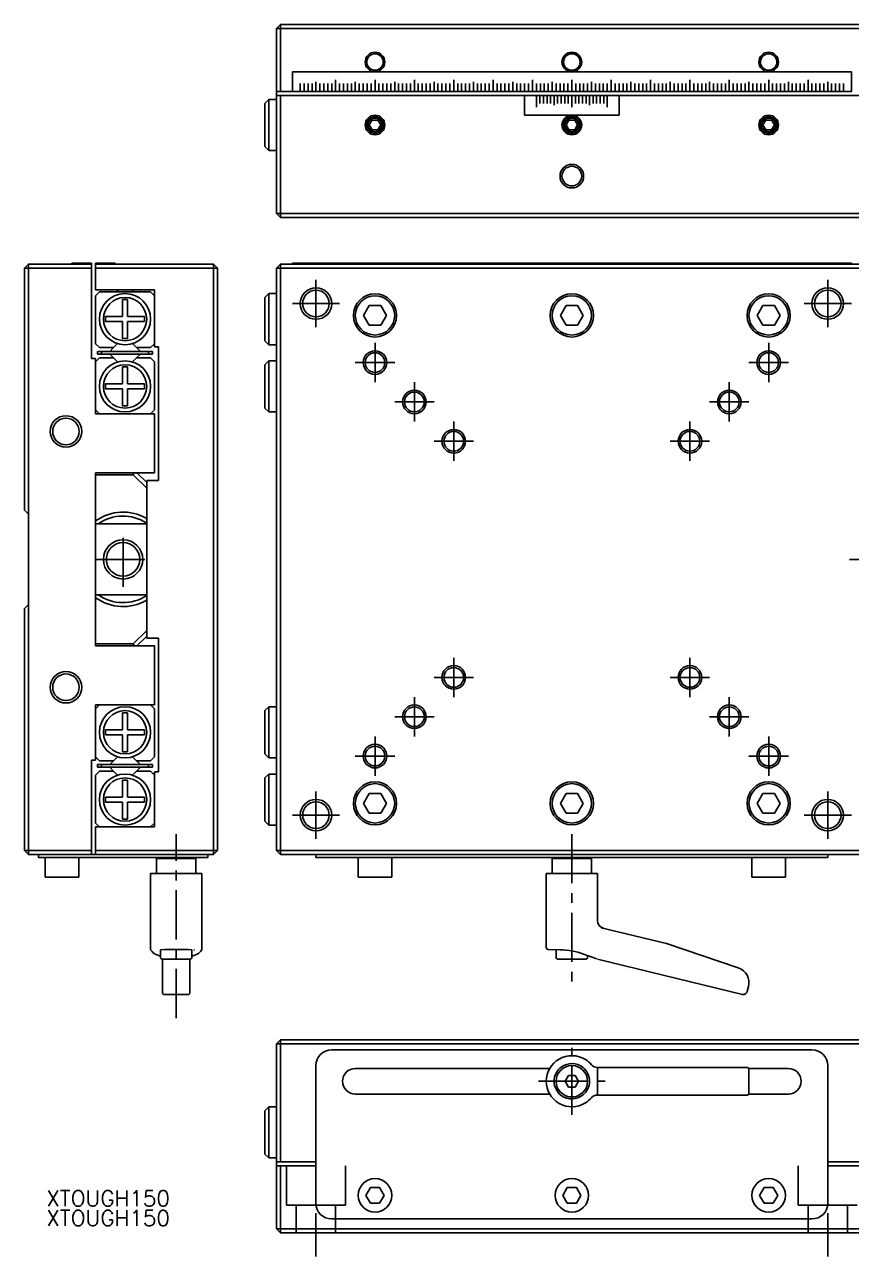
# Model space of a CAD drawing. Extents: x 10 to 774, y 6 to 318.
# Drawn here: x 9.5 to 219.5, y 5.5 to 318.5 of the extents above; entities that cross this region are included whole.
import ezdxf

# ---------------------------------------------------------------- set-up
doc = ezdxf.new("R2010")
doc.units = 0
doc.header["$LTSCALE"] = 10
doc.linetypes.add('CENTER', pattern=[2, 1.25, -0.25, 0.25, -0.25])
doc.linetypes.add('DASHED', pattern=[3.5, 2, -1.5])
doc.layers.get('0').update_dxf_attribs({"linetype": 'CONTINUOUS'})
doc.layers.add('CENTER', color=1, linetype='CENTER')
doc.styles.get("Standard").update_dxf_attribs({"font": 'txt.shx', "bigfont": '@extfont2.shx'})

msp = doc.modelspace()

# ---------------------------------------------------------------- linework, layer by layer
at = {"color": 7, "linetype": 'CONTINUOUS'}
for p, q in [((74.5, 318.5), (73.5, 317.5)), ((73.5, 301.5), (73.5, 317.5)), ((73.5, 317.5), (74.5, 317.5)), ((74.5, 318.5), (74.5, 317.5)), ((74.5, 318.5), (222.5, 318.5)), ((74.5, 317.5), (74.5, 301.5)), ((222.5, 317.5), (74.5, 317.5)), ((77.5, 306.5), (77.5, 301.5)), ((219.5, 306.5), (77.5, 306.5)), ((77.5, 306.5), (77.5, 301.5)), ((219.5, 301.5), (219.5, 306.5)), ((73.5, 300.5), (73.5, 301.5)), ((74.5, 301.5), (73.5, 301.5)), ((73.5, 270.5), (73.5, 300.5)), ((73.5, 300.5), (74.5, 300.5)), ((77.49, 301.5), (74.5, 301.5)), ((74.5, 300.5), (74.5, 270.5)), ((136.49, 300.5), (74.5, 300.5)), ((77.5, 301.5), (79.5, 301.5)), ((79.5, 301.5), (80.5, 301.5)), ((80.5, 301.5), (81.5, 301.5)), ((81.5, 301.5), (82.5, 301.5)), ((82.5, 301.5), (83.5, 301.5)), ((83.5, 301.5), (84.5, 301.5)), ((84.5, 301.5), (85.5, 301.5)), ((85.5, 301.5), (86.5, 301.5)), ((86.5, 301.5), (87.5, 301.5)), ((87.5, 301.5), (88.5, 301.5)), ((88.5, 301.5), (89.5, 301.5)), ((89.5, 301.5), (90.5, 301.5)), ((90.5, 301.5), (91.5, 301.5)), ((91.5, 301.5), (92.5, 301.5)), ((92.5, 301.5), (93.5, 301.5)), ((93.5, 301.5), (94.5, 301.5)), ((94.5, 301.5), (95.5, 301.5)), ((95.5, 301.5), (96.5, 301.5)), ((96.5, 301.5), (97.5, 301.5)), ((97.5, 301.5), (98.5, 301.5)), ((98.5, 301.5), (99.5, 301.5)), ((99.5, 301.5), (100.5, 301.5)), ((100.5, 301.5), (101.5, 301.5)), ((101.5, 301.5), (102.5, 301.5)), ((102.5, 301.5), (103.5, 301.5)), ((103.5, 301.5), (104.5, 301.5)), ((104.5, 301.5), (105.5, 301.5)), ((105.5, 301.5), (106.5, 301.5)), ((106.5, 301.5), (107.5, 301.5)), ((107.5, 301.5), (108.5, 301.5)), ((108.5, 301.5), (109.5, 301.5)), ((109.5, 301.5), (110.5, 301.5)), ((110.5, 301.5), (111.5, 301.5)), ((111.5, 301.5), (112.5, 301.5)), ((112.5, 301.5), (113.5, 301.5)), ((113.5, 301.5), (114.5, 301.5)), ((114.5, 301.5), (115.5, 301.5)), ((115.5, 301.5), (116.5, 301.5)), ((116.5, 301.5), (117.5, 301.5)), ((117.5, 301.5), (118.5, 301.5)), ((118.5, 301.5), (119.5, 301.5)), ((119.5, 301.5), (120.5, 301.5)), ((120.5, 301.5), (121.5, 301.5)), ((121.5, 301.5), (122.5, 301.5)), ((122.5, 301.5), (123.5, 301.5)), ((123.5, 301.5), (124.5, 301.5)), ((124.5, 301.5), (125.5, 301.5)), ((125.5, 301.5), (126.5, 301.5)), ((126.5, 301.5), (127.5, 301.5)), ((127.5, 301.5), (128.5, 301.5)), ((128.5, 301.5), (129.5, 301.5)), ((129.5, 301.5), (130.5, 301.5)), ((130.5, 301.5), (131.5, 301.5)), ((131.5, 301.5), (132.5, 301.5)), ((132.5, 301.5), (133.5, 301.5)), ((133.5, 301.5), (134.5, 301.5)), ((134.5, 301.5), (135.5, 301.5)), ((135.5, 301.5), (136.5, 301.5)), ((136.5, 301.5), (137.5, 301.5)), ((136.5, 300.5), (136.5, 295.5)), ((139.5, 300.5), (136.5, 300.5)), ((136.5, 300.5), (136.5, 295.5)), ((137.5, 301.5), (138.5, 301.5)), ((138.5, 301.5), (139.5, 301.5)), ((139.5, 301.5), (140.5, 301.5)), ((140.4, 300.5), (139.5, 300.5)), ((141.3, 300.5), (140.4, 300.5)), ((140.5, 301.5), (141.5, 301.5)), ((142.2, 300.5), (141.3, 300.5)), ((141.5, 301.5), (142.5, 301.5)), ((143.1, 300.5), (142.2, 300.5)), ((142.5, 301.5), (143.5, 301.5)), ((144, 300.5), (143.1, 300.5)), ((143.5, 301.5), (144.5, 301.5)), ((144.9, 300.5), (144, 300.5)), ((144.5, 301.5), (145.5, 301.5)), ((145.8, 300.5), (144.9, 300.5)), ((145.5, 301.5), (146.5, 301.5)), ((146.7, 300.5), (145.8, 300.5)), ((146.5, 301.5), (147.5, 301.5)), ((147.6, 300.5), (146.7, 300.5)), ((147.5, 301.5), (148.5, 301.5)), ((148.5, 300.5), (147.6, 300.5)), ((148.5, 301.5), (149.5, 301.5)), ((149.4, 300.5), (148.5, 300.5)), ((150.3, 300.5), (149.4, 300.5)), ((149.5, 301.5), (150.5, 301.5)), ((151.2, 300.5), (150.3, 300.5)), ((150.5, 301.5), (151.5, 301.5)), ((152.1, 300.5), (151.2, 300.5)), ((151.5, 301.5), (152.5, 301.5)), ((153, 300.5), (152.1, 300.5)), ((152.5, 301.5), (153.5, 301.5)), ((153.9, 300.5), (153, 300.5)), ((153.5, 301.5), (154.5, 301.5)), ((154.8, 300.5), (153.9, 300.5)), ((154.5, 301.5), (155.5, 301.5)), ((155.7, 300.5), (154.8, 300.5)), ((155.5, 301.5), (156.5, 301.5)), ((156.6, 300.5), (155.7, 300.5)), ((156.5, 301.5), (157.5, 301.5)), ((157.5, 300.5), (156.6, 300.5)), ((157.5, 301.5), (158.5, 301.5)), ((160.5, 300.5), (157.5, 300.5)), ((158.5, 301.5), (159.5, 301.5)), ((159.5, 301.5), (160.5, 301.5)), ((160.5, 301.5), (161.5, 301.5)), ((160.5, 295.5), (160.5, 300.5)), ((222.5, 300.5), (160.51, 300.5)), ((161.5, 301.5), (162.5, 301.5)), ((162.5, 301.5), (163.5, 301.5)), ((163.5, 301.5), (164.5, 301.5)), ((164.5, 301.5), (165.5, 301.5)), ((165.5, 301.5), (166.5, 301.5)), ((166.5, 301.5), (167.5, 301.5)), ((167.5, 301.5), (168.5, 301.5)), ((168.5, 301.5), (169.5, 301.5)), ((169.5, 301.5), (170.5, 301.5)), ((170.5, 301.5), (171.5, 301.5)), ((171.5, 301.5), (172.5, 301.5)), ((172.5, 301.5), (173.5, 301.5)), ((173.5, 301.5), (174.5, 301.5)), ((174.5, 301.5), (175.5, 301.5)), ((175.5, 301.5), (176.5, 301.5)), ((176.5, 301.5), (177.5, 301.5)), ((177.5, 301.5), (178.5, 301.5)), ((178.5, 301.5), (179.5, 301.5)), ((179.5, 301.5), (180.5, 301.5)), ((180.5, 301.5), (181.5, 301.5)), ((181.5, 301.5), (182.5, 301.5)), ((182.5, 301.5), (183.5, 301.5)), ((183.5, 301.5), (184.5, 301.5)), ((184.5, 301.5), (185.5, 301.5)), ((185.5, 301.5), (186.5, 301.5)), ((186.5, 301.5), (187.5, 301.5)), ((187.5, 301.5), (188.5, 301.5)), ((188.5, 301.5), (189.5, 301.5)), ((189.5, 301.5), (190.5, 301.5)), ((190.5, 301.5), (191.5, 301.5)), ((191.5, 301.5), (192.5, 301.5)), ((192.5, 301.5), (193.5, 301.5)), ((193.5, 301.5), (194.5, 301.5)), ((194.5, 301.5), (195.5, 301.5)), ((195.5, 301.5), (196.5, 301.5)), ((196.5, 301.5), (197.5, 301.5)), ((197.5, 301.5), (198.5, 301.5)), ((198.5, 301.5), (199.5, 301.5)), ((199.5, 301.5), (200.5, 301.5)), ((200.5, 301.5), (201.5, 301.5)), ((201.5, 301.5), (202.5, 301.5)), ((202.5, 301.5), (203.5, 301.5)), ((203.5, 301.5), (204.5, 301.5)), ((204.5, 301.5), (205.5, 301.5)), ((205.5, 301.5), (206.5, 301.5)), ((206.5, 301.5), (207.5, 301.5)), ((207.5, 301.5), (208.5, 301.5)), ((208.5, 301.5), (209.5, 301.5)), ((209.5, 301.5), (210.5, 301.5)), ((210.5, 301.5), (211.5, 301.5)), ((211.5, 301.5), (212.5, 301.5)), ((212.5, 301.5), (213.5, 301.5)), ((213.5, 301.5), (214.5, 301.5)), ((214.5, 301.5), (215.5, 301.5)), ((215.5, 301.5), (216.5, 301.5)), ((216.5, 301.5), (217.5, 301.5)), ((217.5, 301.5), (219.5, 301.5)), ((71.5, 299.5), (70.5, 298.5)), ((70.5, 298.5), (70.5, 293)), ((71.5, 299.5), (71.5, 293)), ((73.5, 299.5), (71.5, 299.5)), ((97.056624, 293), (97.778312, 294.25)), ((97.778312, 294.25), (99.221688, 294.25)), ((99.221688, 294.25), (99.943376, 293)), ((136.5, 295.5), (160.5, 295.5)), ((147.056624, 293), (147.778312, 294.25)), ((147.778312, 294.25), (149.221688, 294.25)), ((149.221688, 294.25), (149.943376, 293)), ((197.056624, 293), (197.778312, 294.25)), ((197.778312, 294.25), (199.221688, 294.25)), ((199.221688, 294.25), (199.943376, 293)), ((70.5, 293), (70.5, 287.5)), ((71.5, 293), (71.5, 286.5)), ((97.778312, 291.75), (97.056624, 293)), ((97.056624, 293), (97.778312, 291.75)), ((99.221688, 291.75), (97.778312, 291.75)), ((97.778312, 291.75), (99.221688, 291.75)), ((99.943376, 293), (99.221688, 291.75)), ((99.221688, 291.75), (99.943376, 293)), ((147.778312, 291.75), (147.056624, 293)), ((147.056624, 293), (147.778312, 291.75)), ((149.221688, 291.75), (147.778312, 291.75)), ((147.778312, 291.75), (149.221688, 291.75)), ((149.943376, 293), (149.221688, 291.75)), ((149.221688, 291.75), (149.943376, 293)), ((197.778312, 291.75), (197.056624, 293)), ((197.056624, 293), (197.778312, 291.75)), ((199.221688, 291.75), (197.778312, 291.75)), ((197.778312, 291.75), (199.221688, 291.75)), ((199.943376, 293), (199.221688, 291.75)), ((199.221688, 291.75), (199.943376, 293)), ((70.5, 287.5), (71.5, 286.5)), ((71.5, 286.5), (73.5, 286.5)), ((74.5, 270.5), (73.5, 270.5)), ((73.5, 270.5), (74.5, 269.5)), ((74.5, 270.5), (74.5, 269.5)), ((74.5, 270.5), (222.5, 270.5)), ((222.5, 269.5), (74.5, 269.5)), ((9.5, 256.621019), (10.5, 257.621019)), ((10.5, 256.621019), (10.5, 257.621019)), ((10.5, 257.621019), (26.5, 257.621019)), ((21.5, 257.921019), (21.5, 257.621019)), ((21.5, 257.921019), (26.5, 257.921019)), ((26.5, 257.921019), (26.5, 257.621019)), ((26.5, 257.621019), (26.5, 256.621019)), ((27.5, 257.921019), (27.5, 257.621019)), ((27.5, 257.921019), (32.5, 257.921019)), ((27.5, 257.621019), (57.5, 257.621019)), ((27.5, 256.621019), (27.5, 257.621019)), ((32.5, 257.921019), (32.5, 257.621019)), ((57.5, 257.621019), (57.5, 256.621019)), ((57.5, 257.621019), (58.5, 256.621019)), ((74.5, 257.621019), (73.5, 256.621019)), ((74.5, 257.621019), (222.5, 257.621019)), ((74.5, 257.621019), (74.5, 256.621019)), ((77.5, 257.921019), (77.5, 257.621019)), ((77.5, 257.921019), (79.5, 257.921019)), ((79.5, 257.921019), (80.5, 257.921019)), ((80.5, 257.921019), (81.5, 257.921019)), ((81.5, 257.921019), (82.5, 257.921019)), ((82.5, 257.921019), (83.5, 257.921019)), ((83.5, 257.921019), (84.5, 257.921019)), ((84.5, 257.921019), (85.5, 257.921019)), ((85.5, 257.921019), (86.5, 257.921019)), ((86.5, 257.921019), (87.5, 257.921019)), ((87.5, 257.921019), (88.5, 257.921019)), ((88.5, 257.921019), (89.5, 257.921019)), ((89.5, 257.921019), (90.5, 257.921019)), ((90.5, 257.921019), (91.5, 257.921019)), ((91.5, 257.921019), (92.5, 257.921019)), ((92.5, 257.921019), (93.5, 257.921019)), ((93.5, 257.921019), (94.5, 257.921019)), ((94.5, 257.921019), (95.5, 257.921019)), ((95.5, 257.921019), (96.5, 257.921019)), ((96.5, 257.921019), (97.5, 257.921019)), ((97.5, 257.921019), (98.5, 257.921019)), ((98.5, 257.921019), (99.5, 257.921019)), ((99.5, 257.921019), (100.5, 257.921019)), ((100.5, 257.921019), (101.5, 257.921019)), ((101.5, 257.921019), (102.5, 257.921019)), ((102.5, 257.921019), (103.5, 257.921019)), ((103.5, 257.921019), (104.5, 257.921019)), ((104.5, 257.921019), (105.5, 257.921019)), ((105.5, 257.921019), (106.5, 257.921019)), ((106.5, 257.921019), (107.5, 257.921019)), ((107.5, 257.921019), (108.5, 257.921019)), ((108.5, 257.921019), (109.5, 257.921019)), ((109.5, 257.921019), (110.5, 257.921019)), ((110.5, 257.921019), (111.5, 257.921019)), ((111.5, 257.921019), (112.5, 257.921019)), ((112.5, 257.921019), (113.5, 257.921019)), ((113.5, 257.921019), (114.5, 257.921019)), ((114.5, 257.921019), (115.5, 257.921019)), ((115.5, 257.921019), (116.5, 257.921019)), ((116.5, 257.921019), (117.5, 257.921019)), ((117.5, 257.921019), (118.5, 257.921019)), ((118.5, 257.921019), (119.5, 257.921019)), ((119.5, 257.921019), (120.5, 257.921019)), ((120.5, 257.921019), (121.5, 257.921019)), ((121.5, 257.921019), (122.5, 257.921019)), ((122.5, 257.921019), (123.5, 257.921019)), ((123.5, 257.921019), (124.5, 257.921019)), ((124.5, 257.921019), (125.5, 257.921019)), ((125.5, 257.921019), (126.5, 257.921019)), ((126.5, 257.921019), (127.5, 257.921019)), ((127.5, 257.921019), (128.5, 257.921019)), ((128.5, 257.921019), (129.5, 257.921019)), ((129.5, 257.921019), (130.5, 257.921019)), ((130.5, 257.921019), (131.5, 257.921019)), ((131.5, 257.921019), (132.5, 257.921019)), ((132.5, 257.921019), (133.5, 257.921019)), ((133.5, 257.921019), (134.5, 257.921019)), ((134.5, 257.921019), (135.5, 257.921019)), ((135.5, 257.921019), (136.49, 257.921019)), ((136.5, 257.921019), (136.5, 257.621019)), ((136.5, 257.921019), (160.5, 257.921019)), ((160.5, 257.921019), (160.5, 257.621019)), ((160.51, 257.921019), (161.5, 257.921019)), ((161.5, 257.921019), (162.5, 257.921019)), ((162.5, 257.921019), (163.5, 257.921019)), ((163.5, 257.921019), (164.5, 257.921019)), ((164.5, 257.921019), (165.5, 257.921019)), ((165.5, 257.921019), (166.5, 257.921019)), ((166.5, 257.921019), (167.5, 257.921019)), ((167.5, 257.921019), (168.5, 257.921019)), ((168.5, 257.921019), (169.5, 257.921019)), ((169.5, 257.921019), (170.5, 257.921019)), ((170.5, 257.921019), (171.5, 257.921019)), ((171.5, 257.921019), (172.5, 257.921019)), ((172.5, 257.921019), (173.5, 257.921019)), ((173.5, 257.921019), (174.5, 257.921019)), ((174.5, 257.921019), (175.5, 257.921019)), ((175.5, 257.921019), (176.5, 257.921019)), ((176.5, 257.921019), (177.5, 257.921019)), ((177.5, 257.921019), (178.5, 257.921019)), ((178.5, 257.921019), (179.5, 257.921019)), ((179.5, 257.921019), (180.5, 257.921019)), ((180.5, 257.921019), (181.5, 257.921019)), ((181.5, 257.921019), (182.5, 257.921019)), ((182.5, 257.921019), (183.5, 257.921019)), ((183.5, 257.921019), (184.5, 257.921019)), ((184.5, 257.921019), (185.5, 257.921019)), ((185.5, 257.921019), (186.5, 257.921019)), ((186.5, 257.921019), (187.5, 257.921019)), ((187.5, 257.921019), (188.5, 257.921019)), ((188.5, 257.921019), (189.5, 257.921019)), ((189.5, 257.921019), (190.5, 257.921019)), ((190.5, 257.921019), (191.5, 257.921019)), ((191.5, 257.921019), (192.5, 257.921019)), ((192.5, 257.921019), (193.5, 257.921019)), ((193.5, 257.921019), (194.5, 257.921019)), ((194.5, 257.921019), (195.5, 257.921019)), ((195.5, 257.921019), (196.5, 257.921019)), ((196.5, 257.921019), (197.5, 257.921019)), ((197.5, 257.921019), (198.5, 257.921019)), ((198.5, 257.921019), (199.5, 257.921019)), ((199.5, 257.921019), (200.5, 257.921019)), ((200.5, 257.921019), (201.5, 257.921019)), ((201.5, 257.921019), (202.5, 257.921019)), ((202.5, 257.921019), (203.5, 257.921019)), ((203.5, 257.921019), (204.5, 257.921019)), ((204.5, 257.921019), (205.5, 257.921019)), ((205.5, 257.921019), (206.5, 257.921019)), ((206.5, 257.921019), (207.5, 257.921019)), ((207.5, 257.921019), (208.5, 257.921019)), ((208.5, 257.921019), (209.5, 257.921019)), ((209.5, 257.921019), (210.5, 257.921019)), ((210.5, 257.921019), (211.5, 257.921019)), ((211.5, 257.921019), (212.5, 257.921019)), ((212.5, 257.921019), (213.5, 257.921019)), ((213.5, 257.921019), (214.5, 257.921019)), ((214.5, 257.921019), (215.5, 257.921019)), ((215.5, 257.921019), (216.5, 257.921019)), ((216.5, 257.921019), (217.5, 257.921019)), ((217.5, 257.921019), (219.5, 257.921019)), ((219.5, 257.921019), (219.5, 257.621019)), ((9.5, 256.621019), (10.5, 256.621019)), ((9.5, 195.121019), (9.5, 256.621019)), ((10.5, 256.621019), (10.5, 194.121019)), ((26.5, 256.621019), (10.5, 256.621019)), ((26.5, 256.621019), (26.5, 233.621019)), ((57.5, 256.621019), (27.5, 256.621019)), ((27.5, 256.621019), (27.5, 251.121019)), ((57.5, 108.621019), (57.5, 256.621019)), ((57.5, 256.621019), (58.5, 256.621019)), ((58.5, 256.621019), (58.5, 108.621019)), ((73.5, 256.621019), (74.5, 256.621019)), ((73.5, 108.621019), (73.5, 256.621019)), ((74.5, 256.621019), (74.5, 108.621019)), ((222.5, 256.621019), (74.5, 256.621019)), ((27.5, 251.121019), (42.5, 251.121019)), ((28.5, 250.621019), (27.5, 249.621019)), ((41.5, 250.621019), (28.5, 250.621019)), ((32.75, 251.121019), (32.9, 250.971019)), ((32.9, 250.971019), (33.25, 250.621019)), ((36.75, 250.621019), (37.1, 250.971019)), ((37.1, 250.971019), (37.25, 251.121019)), ((42.5, 249.621019), (41.5, 250.621019)), ((42.5, 249.621019), (42.5, 251.121019)), ((27.5, 249.621019), (27.5, 237.421019)), ((35.65, 248.621019), (34.35, 248.621019)), ((34.35, 248.621019), (34.35, 244.321019)), ((35.65, 244.321019), (35.65, 248.621019)), ((42.5, 237.421019), (42.5, 249.621019)), ((42.5, 237.421019), (42.5, 249.621019)), ((71.5, 250.171019), (70.5, 249.171019)), ((70.5, 249.171019), (70.5, 238.171019)), ((71.5, 250.171019), (71.5, 237.171019)), ((73.5, 250.171019), (71.5, 250.171019)), ((34.35, 244.321019), (30.05, 244.321019)), ((30.05, 244.321019), (30.05, 243.021019)), ((39.95, 244.321019), (35.65, 244.321019)), ((39.95, 243.021019), (39.95, 244.321019)), ((97.056624, 247.121019), (95.613249, 244.621019)), ((95.613249, 244.621019), (97.056624, 242.121019)), ((99.943376, 247.121019), (97.056624, 247.121019)), ((101.386751, 244.621019), (99.943376, 247.121019)), ((99.943376, 242.121019), (101.386751, 244.621019)), ((147.056624, 247.121019), (145.613249, 244.621019)), ((145.613249, 244.621019), (147.056624, 242.121019)), ((149.943376, 247.121019), (147.056624, 247.121019)), ((151.386751, 244.621019), (149.943376, 247.121019)), ((149.943376, 242.121019), (151.386751, 244.621019)), ((197.056624, 247.121019), (195.613249, 244.621019)), ((195.613249, 244.621019), (197.056624, 242.121019)), ((199.943376, 247.121019), (197.056624, 247.121019)), ((201.386751, 244.621019), (199.943376, 247.121019)), ((199.943376, 242.121019), (201.386751, 244.621019)), ((30.05, 243.021019), (34.35, 243.021019)), ((34.35, 243.021019), (34.35, 238.721019)), ((35.65, 238.721019), (35.65, 243.021019)), ((35.65, 243.021019), (39.95, 243.021019)), ((97.056624, 242.121019), (99.943376, 242.121019)), ((147.056624, 242.121019), (149.943376, 242.121019)), ((197.056624, 242.121019), (199.943376, 242.121019)), ((34.35, 238.721019), (35.65, 238.721019)), ((70.5, 238.171019), (71.5, 237.171019)), ((27.5, 237.421019), (28.5, 236.421019)), ((28, 234.771019), (28, 235.471019)), ((28, 235.471019), (29, 235.471019)), ((28, 234.771019), (29, 234.771019)), ((28.5, 236.421019), (32.057359, 236.421019)), ((29, 234.771019), (29, 235.471019)), ((29, 235.471019), (41, 235.471019)), ((29, 234.771019), (41, 234.771019)), ((32.057359, 236.421019), (31.107359, 235.471019)), ((31.107359, 234.771019), (32.057359, 233.821019)), ((33.093302, 237.456962), (32.057359, 236.421019)), ((37.942641, 236.421019), (36.906698, 237.456962)), ((37.942641, 236.421019), (41.5, 236.421019)), ((38.892641, 235.471019), (37.942641, 236.421019)), ((37.942641, 233.821019), (38.892641, 234.771019)), ((41, 234.771019), (41, 235.471019)), ((41, 235.471019), (42, 235.471019)), ((41, 234.771019), (42, 234.771019)), ((41.5, 236.421019), (42.5, 237.421019)), ((42, 234.771019), (42, 235.471019)), ((42.5, 236.621019), (42.5, 237.421019)), ((42.5, 236.621019), (43.5, 236.621019)), ((43.5, 202.621019), (43.5, 236.621019)), ((71.5, 237.171019), (73.5, 237.171019)), ((27.5, 233.621019), (26.5, 233.621019)), ((28.5, 233.821019), (27.5, 232.821019)), ((27.5, 233.621019), (27.5, 232.821019)), ((27.5, 232.821019), (27.5, 220.621019)), ((27.5, 232.821019), (27.5, 220.621019)), ((32.057359, 233.821019), (28.5, 233.821019)), ((32.057359, 233.821019), (33.093302, 232.785076)), ((36.906698, 232.785076), (37.942641, 233.821019)), ((41.5, 233.821019), (37.942641, 233.821019)), ((42.5, 232.821019), (41.5, 233.821019)), ((42.5, 220.621019), (42.5, 232.821019)), ((70.5, 232.071019), (71.5, 233.071019)), ((70.5, 232.071019), (70.5, 221.071019)), ((71.5, 233.071019), (71.5, 220.071019)), ((71.5, 233.071019), (73.5, 233.071019)), ((35.65, 231.521019), (34.35, 231.521019)), ((34.35, 231.521019), (34.35, 227.221019)), ((35.65, 227.221019), (35.65, 231.521019)), ((34.35, 227.221019), (30.05, 227.221019)), ((30.05, 227.221019), (30.05, 225.921019)), ((30.05, 225.921019), (34.35, 225.921019)), ((34.35, 225.921019), (34.35, 221.621019)), ((39.95, 227.221019), (35.65, 227.221019)), ((35.65, 221.621019), (35.65, 225.921019)), ((35.65, 225.921019), (39.95, 225.921019)), ((39.95, 225.921019), (39.95, 227.221019)), ((27.5, 220.621019), (28.5, 219.621019)), ((27.5, 220.621019), (27.5, 219.621019)), ((28.5, 219.621019), (27.5, 219.621019)), ((28.5, 219.621019), (41.5, 219.621019)), ((41.5, 219.621019), (28.5, 219.621019)), ((34.35, 221.621019), (35.65, 221.621019)), ((41.5, 219.621019), (42.5, 220.621019)), ((42.5, 219.621019), (41.5, 219.621019)), ((42.5, 204.621019), (42.5, 219.621019)), ((71.5, 220.071019), (70.5, 221.071019)), ((73.5, 220.071019), (71.5, 220.071019)), ((42.5, 204.621019), (27.5, 204.621019)), ((27.5, 204.621019), (27.5, 160.621019)), ((37.085786, 204.121019), (27.5, 204.121019)), ((37.292893, 204.621019), (37.085786, 204.121019)), ((40.5, 200.706805), (37.085786, 204.121019)), ((38, 204.621019), (40.5, 202.121019)), ((40.5, 202.621019), (40.5, 162.621019)), ((43.5, 202.621019), (40.5, 202.621019)), ((10.5, 194.121019), (9.5, 195.121019)), ((10.5, 171.121019), (10.5, 194.121019)), ((40.5, 191.621019), (27.5, 191.621019)), ((27.5, 173.621019), (40.5, 173.621019)), ((9.5, 170.121019), (10.5, 171.121019)), ((9.5, 108.621019), (9.5, 170.121019)), ((10.5, 171.121019), (10.5, 108.621019)), ((37.085786, 161.121019), (40.5, 164.535232)), ((40.5, 163.121019), (38, 160.621019)), ((27.5, 161.121019), (37.085786, 161.121019)), ((42.5, 160.621019), (27.5, 160.621019)), ((37.292893, 160.621019), (37.085786, 161.121019)), ((43.5, 162.621019), (40.5, 162.621019)), ((42.5, 145.621019), (42.5, 160.621019)), ((43.5, 128.621019), (43.5, 162.621019)), ((27.5, 144.621019), (28.5, 145.621019)), ((28.5, 145.621019), (27.5, 145.621019)), ((27.5, 144.621019), (27.5, 145.621019)), ((27.5, 132.421019), (27.5, 144.621019)), ((27.5, 132.421019), (27.5, 144.621019)), ((28.5, 145.621019), (41.5, 145.621019)), ((41.5, 145.621019), (28.5, 145.621019)), ((41.5, 145.621019), (42.5, 144.621019)), ((42.5, 145.621019), (41.5, 145.621019)), ((42.5, 144.621019), (42.5, 132.421019)), ((71.5, 145.171019), (70.5, 144.171019)), ((70.5, 133.171019), (70.5, 144.171019)), ((71.5, 132.171019), (71.5, 145.171019)), ((73.5, 145.171019), (71.5, 145.171019)), ((34.35, 143.621019), (35.65, 143.621019)), ((34.35, 139.321019), (34.35, 143.621019)), ((35.65, 143.621019), (35.65, 139.321019)), ((30.05, 139.321019), (34.35, 139.321019)), ((30.05, 138.021019), (30.05, 139.321019)), ((34.35, 138.021019), (30.05, 138.021019)), ((34.35, 133.721019), (34.35, 138.021019)), ((35.65, 139.321019), (39.95, 139.321019)), ((35.65, 138.021019), (35.65, 133.721019)), ((39.95, 138.021019), (35.65, 138.021019)), ((39.95, 139.321019), (39.95, 138.021019)), ((27.5, 131.621019), (26.5, 131.621019)), ((26.5, 108.621019), (26.5, 131.621019)), ((28.5, 131.421019), (27.5, 132.421019)), ((27.5, 131.621019), (27.5, 132.421019)), ((32.057359, 131.421019), (33.093302, 132.456962)), ((35.65, 133.721019), (34.35, 133.721019)), ((36.906698, 132.456962), (37.942641, 131.421019)), ((42.5, 132.421019), (41.5, 131.421019)), ((70.5, 133.171019), (71.5, 132.171019)), ((71.5, 132.171019), (73.5, 132.171019)), ((27.5, 127.821019), (28.5, 128.821019)), ((28, 130.471019), (28, 129.771019)), ((28, 130.471019), (29, 130.471019)), ((28, 129.771019), (29, 129.771019)), ((32.057359, 131.421019), (28.5, 131.421019)), ((28.5, 128.821019), (32.057359, 128.821019)), ((29, 130.471019), (29, 129.771019)), ((29, 130.471019), (41, 130.471019)), ((29, 129.771019), (41, 129.771019)), ((31.107359, 130.471019), (32.057359, 131.421019)), ((32.057359, 128.821019), (31.107359, 129.771019)), ((33.093302, 127.785076), (32.057359, 128.821019)), ((37.942641, 128.821019), (36.906698, 127.785076)), ((41.5, 131.421019), (37.942641, 131.421019)), ((37.942641, 131.421019), (38.892641, 130.471019)), ((38.892641, 129.771019), (37.942641, 128.821019)), ((37.942641, 128.821019), (41.5, 128.821019)), ((41, 130.471019), (41, 129.771019)), ((41, 130.471019), (42, 130.471019)), ((41, 129.771019), (42, 129.771019)), ((41.5, 128.821019), (42.5, 127.821019)), ((42, 130.471019), (42, 129.771019)), ((42.5, 127.821019), (42.5, 128.621019)), ((42.5, 128.621019), (43.5, 128.621019)), ((27.5, 115.621019), (27.5, 127.821019)), ((34.35, 126.521019), (35.65, 126.521019)), ((34.35, 122.221019), (34.35, 126.521019)), ((35.65, 126.521019), (35.65, 122.221019)), ((42.5, 127.821019), (42.5, 115.621019)), ((42.5, 115.621019), (42.5, 127.821019)), ((70.5, 127.071019), (71.5, 128.071019)), ((70.5, 116.071019), (70.5, 127.071019)), ((71.5, 115.071019), (71.5, 128.071019)), ((71.5, 128.071019), (73.5, 128.071019)), ((30.05, 122.221019), (34.35, 122.221019)), ((30.05, 120.921019), (30.05, 122.221019)), ((35.65, 122.221019), (39.95, 122.221019)), ((39.95, 122.221019), (39.95, 120.921019)), ((95.613249, 120.621019), (97.056624, 123.121019)), ((97.056624, 123.121019), (99.943376, 123.121019)), ((99.943376, 123.121019), (101.386751, 120.621019)), ((145.613249, 120.621019), (147.056624, 123.121019)), ((147.056624, 123.121019), (149.943376, 123.121019)), ((149.943376, 123.121019), (151.386751, 120.621019)), ((195.613249, 120.621019), (197.056624, 123.121019)), ((197.056624, 123.121019), (199.943376, 123.121019)), ((199.943376, 123.121019), (201.386751, 120.621019)), ((34.35, 120.921019), (30.05, 120.921019)), ((34.35, 116.621019), (34.35, 120.921019)), ((35.65, 120.921019), (35.65, 116.621019)), ((39.95, 120.921019), (35.65, 120.921019)), ((97.056624, 118.121019), (95.613249, 120.621019)), ((101.386751, 120.621019), (99.943376, 118.121019)), ((147.056624, 118.121019), (145.613249, 120.621019)), ((151.386751, 120.621019), (149.943376, 118.121019)), ((197.056624, 118.121019), (195.613249, 120.621019)), ((201.386751, 120.621019), (199.943376, 118.121019)), ((35.65, 116.621019), (34.35, 116.621019)), ((71.5, 115.071019), (70.5, 116.071019)), ((99.943376, 118.121019), (97.056624, 118.121019)), ((149.943376, 118.121019), (147.056624, 118.121019)), ((199.943376, 118.121019), (197.056624, 118.121019)), ((28.5, 114.621019), (27.5, 115.621019)), ((27.5, 114.621019), (28.5, 114.621019)), ((27.5, 114.621019), (27.5, 108.621019)), ((41.5, 114.621019), (28.5, 114.621019)), ((28.5, 114.621019), (41.5, 114.621019)), ((42.5, 115.621019), (41.5, 114.621019)), ((41.5, 114.621019), (42.5, 114.621019)), ((42.5, 114.621019), (42.5, 115.621019)), ((73.5, 115.071019), (71.5, 115.071019)), ((10.5, 107.621019), (9.5, 108.621019)), ((10.5, 108.621019), (9.5, 108.621019)), ((10.5, 107.621019), (10.5, 108.621019)), ((10.5, 108.621019), (26.5, 108.621019)), ((26.5, 107.621019), (10.5, 107.621019)), ((13, 106.821019), (13, 107.621019)), ((17, 106.821019), (13, 106.821019)), ((14.75, 106.821019), (14.75, 101.821019)), ((17, 106.821019), (52, 106.821019)), ((23.25, 101.821019), (23.25, 106.821019)), ((26.5, 108.621019), (26.5, 107.621019)), ((27.5, 107.621019), (26.5, 107.621019)), ((27.5, 108.621019), (57.5, 108.621019)), ((27.5, 107.621019), (27.5, 108.621019)), ((57.5, 107.621019), (27.5, 107.621019)), ((43.25, 106.821019), (43, 106.571019)), ((53, 106.571019), (43, 106.571019)), ((43, 106.571019), (43, 102.821019)), ((56, 106.821019), (52, 106.821019)), ((53, 106.571019), (52.75, 106.821019)), ((53, 102.821019), (53, 106.571019)), ((56, 107.621019), (56, 106.821019)), ((57.5, 108.621019), (57.5, 107.621019)), ((58.5, 108.621019), (57.5, 107.621019)), ((58.5, 108.621019), (57.5, 108.621019)), ((74.5, 108.621019), (73.5, 108.621019)), ((73.5, 108.621019), (74.5, 107.621019)), ((74.5, 108.621019), (222.5, 108.621019)), ((74.5, 108.621019), (74.5, 107.621019)), ((222.5, 107.621019), (74.5, 107.621019)), ((83.5, 106.821019), (83.5, 107.621019)), ((87.5, 106.821019), (83.5, 106.821019)), ((87.5, 106.821019), (209.5, 106.821019)), ((94.25, 106.821019), (94.25, 101.821019)), ((102.75, 101.821019), (102.75, 106.821019)), ((143.75, 106.821019), (143.5, 106.571019)), ((148.5, 106.571019), (143.5, 106.571019)), ((143.5, 106.571019), (143.5, 102.821019)), ((153.5, 106.571019), (148.5, 106.571019)), ((153.5, 106.571019), (153.25, 106.821019)), ((153.5, 102.821019), (153.5, 106.571019)), ((194.25, 106.821019), (194.25, 101.821019)), ((202.75, 101.821019), (202.75, 106.821019)), ((213.5, 106.821019), (209.5, 106.821019)), ((213.5, 107.621019), (213.5, 106.821019)), ((14.75, 101.821019), (23.25, 101.821019)), ((41.5, 102.821019), (54.5, 102.821019)), ((41.5, 102.821019), (41.5, 83.624237)), ((54.5, 83.624215), (54.5, 102.821019)), ((94.25, 101.821019), (98.5, 101.821019)), ((94.25, 101.821019), (102.75, 101.821019)), ((97.345299, 101.821019), (96.190599, 101.821019)), ((96.190599, 101.821019), (97.345299, 101.821019)), ((99.654701, 101.821019), (97.345299, 101.821019)), ((97.345299, 101.821019), (99.654701, 101.821019)), ((98.5, 101.821019), (102.75, 101.821019)), ((100.809401, 101.821019), (99.654701, 101.821019)), ((99.654701, 101.821019), (100.809401, 101.821019)), ((142, 102.821019), (148.5, 102.821019)), ((142, 102.821019), (142, 84.013108)), ((148.5, 102.821019), (155, 102.821019)), ((155, 90.826088), (155, 102.821019)), ((194.25, 101.821019), (198.5, 101.821019)), ((194.25, 101.821019), (202.75, 101.821019)), ((197.345299, 101.821019), (196.190599, 101.821019)), ((196.190599, 101.821019), (197.345299, 101.821019)), ((199.654701, 101.821019), (197.345299, 101.821019)), ((197.345299, 101.821019), (199.654701, 101.821019)), ((198.5, 101.821019), (202.75, 101.821019)), ((200.809401, 101.821019), (199.654701, 101.821019)), ((199.654701, 101.821019), (200.809401, 101.821019)), ((155.980434, 89.015729), (172.557692, 84.98478)), ((172.557692, 84.98478), (190.780935, 78.824685)), ((41.5, 83.624309), (41.509949, 83.50728)), ((41.509949, 83.50728), (41.535812, 83.400816)), ((41.535812, 83.400816), (41.578354, 83.292461)), ((41.578354, 83.292461), (41.634322, 83.18917)), ((42.659638, 82.329923), (43.969825, 81.776232)), ((43.969825, 81.776232), (44.000627, 81.766536)), ((43.990197, 83.434217), (44.025097, 83.435432)), ((44, 83.434175), (44, 81.521019)), ((51.974903, 83.435432), (52.009803, 83.434217)), ((51.99923, 81.76649), (52.030175, 81.776232)), ((52, 81.521019), (52, 83.434175)), ((52.030175, 81.776232), (53.340362, 82.329923)), ((52.470464, 83.400735), (52.62431, 83.360968)), ((54.378016, 83.212326), (54.440686, 83.338358)), ((54.440686, 83.338358), (54.483838, 83.476261)), ((54.483838, 83.476261), (54.5, 83.624328)), ((145.5, 83.434217), (142.486885, 83.513281)), ((144.5, 83.460457), (144.5, 81.521019)), ((152.90363, 81.784035), (151.5, 82.294915)), ((152.5, 81.521019), (152.5, 81.930944)), ((152.90363, 81.784035), (154.809731, 81.090271)), ((44.5, 72.543138), (44.5, 81.021019)), ((51.5, 81.021019), (44.5, 81.021019)), ((51.5, 81.021019), (51.5, 72.543138)), ((152, 81.021019), (145, 81.021019)), ((191.863274, 72.057295), (155, 81.021019)), ((44.5, 72.528981), (44.5, 72.543138)), ((45, 72.028981), (51, 72.028981)), ((51.5, 72.543138), (51.5, 72.528981)), ((193.386744, 74.090225), (193.071237, 72.792705)), ((74.5, 60.5), (73.5, 59.5)), ((73.5, 29.5), (73.5, 59.5)), ((73.5, 59.5), (74.5, 59.5)), ((74.5, 60.5), (222.5, 60.5)), ((74.5, 60.5), (74.5, 59.5)), ((74.5, 59.5), (74.5, 29.5)), ((222.5, 59.5), (74.5, 59.5)), ((87.5, 58), (209.5, 58)), ((83.5, 19), (83.5, 54)), ((93.5, 53.25), (142.870835, 53.25)), ((154.980741, 53.5), (155.145017, 53.5)), ((155.013923, 53.213778), (155.011039, 53.191342)), ((155.017123, 53.235698), (155.013923, 53.213778)), ((155.020632, 53.257051), (155.017123, 53.235698)), ((155.02444, 53.277785), (155.020632, 53.257051)), ((155.028538, 53.29785), (155.02444, 53.277785)), ((155.032917, 53.317197), (155.028538, 53.29785)), ((155.037566, 53.335779), (155.032917, 53.317197)), ((155.042474, 53.353553), (155.037566, 53.335779)), ((155.047629, 53.370476), (155.042474, 53.353553)), ((155.053019, 53.386505), (155.047629, 53.370476)), ((155.05863, 53.401604), (155.053019, 53.386505)), ((155.06445, 53.415735), (155.05863, 53.401604)), ((155.070463, 53.428864), (155.06445, 53.415735)), ((155.076656, 53.440961), (155.070463, 53.428864)), ((155.083014, 53.451995), (155.076656, 53.440961)), ((155.089521, 53.46194), (155.083014, 53.451995)), ((155.096162, 53.470772), (155.089521, 53.46194)), ((155.102921, 53.47847), (155.096162, 53.470772)), ((155.10978, 53.485016), (155.102921, 53.47847)), ((155.116725, 53.490393), (155.10978, 53.485016)), ((155.123738, 53.494588), (155.116725, 53.490393)), ((155.130803, 53.497592), (155.123738, 53.494588)), ((155.137901, 53.499398), (155.130803, 53.497592)), ((155.145017, 53.5), (155.137901, 53.499398)), ((155.145017, 53.5), (191.981413, 53.5)), ((191.981413, 53.5), (192.585394, 53.5)), ((192.585394, 53.5), (192.900901, 53.5)), ((192.900901, 53.5), (193, 53.5)), ((193.433013, 53.25), (203.5, 53.25)), ((213.5, 54), (213.5, 19)), ((147.633975, 51.5), (146.767949, 50)), ((149.366025, 51.5), (147.633975, 51.5)), ((150.232051, 50), (149.366025, 51.5)), ((155.000175, 53.024534), (155, 53)), ((155, 53), (155, 47)), ((155.000698, 53.049009), (155.000175, 53.024534)), ((155.00157, 53.073365), (155.000698, 53.049009)), ((155.002786, 53.097545), (155.00157, 53.073365)), ((155.004346, 53.12149), (155.002786, 53.097545)), ((155.006244, 53.145142), (155.004346, 53.12149)), ((155.008477, 53.168445), (155.006244, 53.145142)), ((155.011039, 53.191342), (155.008477, 53.168445)), ((193.5, 47), (193.5, 53)), ((146.767949, 50), (147.633975, 48.5)), ((147.633975, 48.5), (149.366025, 48.5)), ((149.366025, 48.5), (150.232051, 50)), ((155.000175, 46.975466), (155, 47)), ((155.000698, 46.950991), (155.000175, 46.975466)), ((155.00157, 46.926635), (155.000698, 46.950991)), ((142.870835, 46.75), (93.5, 46.75)), ((155.145017, 46.5), (154.980741, 46.5)), ((155.002786, 46.902455), (155.00157, 46.926635)), ((155.004346, 46.87851), (155.002786, 46.902455)), ((155.006244, 46.854858), (155.004346, 46.87851)), ((155.008477, 46.831555), (155.006244, 46.854858)), ((155.011039, 46.808658), (155.008477, 46.831555)), ((155.013923, 46.786222), (155.011039, 46.808658)), ((155.017123, 46.764302), (155.013923, 46.786222)), ((155.020632, 46.742949), (155.017123, 46.764302)), ((155.02444, 46.722215), (155.020632, 46.742949)), ((155.028538, 46.70215), (155.02444, 46.722215)), ((155.032917, 46.682803), (155.028538, 46.70215)), ((155.037566, 46.664221), (155.032917, 46.682803)), ((155.042474, 46.646447), (155.037566, 46.664221)), ((155.047629, 46.629524), (155.042474, 46.646447)), ((155.053019, 46.613495), (155.047629, 46.629524)), ((155.05863, 46.598396), (155.053019, 46.613495)), ((155.06445, 46.584265), (155.05863, 46.598396)), ((155.070463, 46.571136), (155.06445, 46.584265)), ((155.076656, 46.559039), (155.070463, 46.571136)), ((155.083014, 46.548005), (155.076656, 46.559039)), ((155.089521, 46.53806), (155.083014, 46.548005)), ((155.096162, 46.529228), (155.089521, 46.53806)), ((155.102921, 46.52153), (155.096162, 46.529228)), ((155.10978, 46.514984), (155.102921, 46.52153)), ((155.116725, 46.509607), (155.10978, 46.514984)), ((155.123738, 46.505412), (155.116725, 46.509607)), ((155.130803, 46.502408), (155.123738, 46.505412)), ((155.137901, 46.500602), (155.130803, 46.502408)), ((155.145017, 46.5), (155.137901, 46.500602)), ((191.981413, 46.5), (155.145017, 46.5)), ((192.585394, 46.5), (191.981413, 46.5)), ((192.900901, 46.5), (192.585394, 46.5)), ((193, 46.5), (192.900901, 46.5)), ((203.5, 46.75), (193.433013, 46.75)), ((71.5, 43.5), (70.5, 42.5)), ((70.5, 37), (70.5, 42.5)), ((71.5, 37), (71.5, 43.5)), ((73.5, 43.5), (71.5, 43.5)), ((70.5, 31.5), (70.5, 37)), ((71.5, 30.5), (71.5, 37)), ((70.5, 31.5), (71.5, 30.5)), ((71.5, 30.5), (73.5, 30.5)), ((73.5, 29.5), (73.5, 28.5)), ((74.5, 29.5), (73.5, 29.5)), ((73.5, 12.5), (73.5, 28.5)), ((73.5, 28.5), (74.5, 28.5)), ((74.5, 29.5), (83.5, 29.5)), ((74.5, 28.5), (74.5, 12.5)), ((83.5, 28.5), (74.5, 28.5)), ((213.5, 29.5), (222.5, 29.5)), ((222.5, 28.5), (213.5, 28.5)), ((96.190599, 21), (97.345299, 23)), ((97.345299, 23), (96.190599, 21)), ((97.345299, 23), (99.654701, 23)), ((99.654701, 23), (97.345299, 23)), ((99.654701, 23), (100.809401, 21)), ((100.809401, 21), (99.654701, 23)), ((146.190599, 21), (147.345299, 23)), ((147.345299, 23), (146.190599, 21)), ((147.345299, 23), (149.654701, 23)), ((149.654701, 23), (147.345299, 23)), ((149.654701, 23), (150.809401, 21)), ((150.809401, 21), (149.654701, 23)), ((196.190599, 21), (197.345299, 23)), ((197.345299, 23), (196.190599, 21)), ((197.345299, 23), (199.654701, 23)), ((199.654701, 23), (197.345299, 23)), ((200.809401, 21), (199.654701, 23)), ((199.654701, 23), (200.809401, 21)), ((97.345299, 19), (96.190599, 21)), ((99.654701, 19), (97.345299, 19)), ((100.809401, 21), (99.654701, 19)), ((147.345299, 19), (146.190599, 21)), ((149.654701, 19), (147.345299, 19)), ((150.809401, 21), (149.654701, 19)), ((197.345299, 19), (196.190599, 21)), ((199.654701, 19), (197.345299, 19)), ((200.809401, 21), (199.654701, 19)), ((209.5, 15), (87.5, 15)), ((73.5, 12.5), (74.5, 11.5)), ((74.5, 12.5), (73.5, 12.5)), ((74.5, 12.5), (222.5, 12.5)), ((74.5, 12.5), (74.5, 11.5)), ((222.5, 11.5), (74.5, 11.5))]:
    msp.add_line(p, q, dxfattribs=at)
at = {"color": 3, "linetype": 'CONTINUOUS'}
for p, q in [((83.5, 304), (83.5, 301.5)), ((88.5, 304.5), (88.5, 301.5)), ((93.5, 304), (93.5, 301.5)), ((98.5, 304.5), (98.5, 301.5)), ((103.5, 304), (103.5, 301.5)), ((108.5, 304.5), (108.5, 301.5)), ((113.5, 304), (113.5, 301.5)), ((118.5, 304.5), (118.5, 301.5)), ((123.5, 304), (123.5, 301.5)), ((128.5, 304.5), (128.5, 301.5)), ((133.5, 304), (133.5, 301.5)), ((138.5, 304.5), (138.5, 301.5)), ((143.5, 304), (143.5, 301.5)), ((148.5, 304.5), (148.5, 301.5)), ((153.5, 304), (153.5, 301.5)), ((158.5, 304.5), (158.5, 301.5)), ((163.5, 304), (163.5, 301.5)), ((168.5, 304.5), (168.5, 301.5)), ((173.5, 304), (173.5, 301.5)), ((178.5, 304.5), (178.5, 301.5)), ((183.5, 304), (183.5, 301.5)), ((188.5, 304.5), (188.5, 301.5)), ((193.5, 304), (193.5, 301.5)), ((198.5, 304.5), (198.5, 301.5)), ((203.5, 304), (203.5, 301.5)), ((208.5, 304.5), (208.5, 301.5)), ((213.5, 304), (213.5, 301.5)), ((79.5, 303.5), (79.5, 301.5)), ((80.5, 303.5), (80.5, 301.5)), ((81.5, 303.5), (81.5, 301.5)), ((82.5, 303.5), (82.5, 301.5)), ((84.5, 303.5), (84.5, 301.5)), ((85.5, 303.5), (85.5, 301.5)), ((86.5, 303.5), (86.5, 301.5)), ((87.5, 303.5), (87.5, 301.5)), ((89.5, 303.5), (89.5, 301.5)), ((90.5, 303.5), (90.5, 301.5)), ((91.5, 303.5), (91.5, 301.5)), ((92.5, 303.5), (92.5, 301.5)), ((94.5, 303.5), (94.5, 301.5)), ((95.5, 303.5), (95.5, 301.5)), ((96.5, 303.5), (96.5, 301.5)), ((97.5, 303.5), (97.5, 301.5)), ((99.5, 303.5), (99.5, 301.5)), ((100.5, 303.5), (100.5, 301.5)), ((101.5, 303.5), (101.5, 301.5)), ((102.5, 303.5), (102.5, 301.5)), ((104.5, 303.5), (104.5, 301.5)), ((105.5, 303.5), (105.5, 301.5)), ((106.5, 303.5), (106.5, 301.5)), ((107.5, 303.5), (107.5, 301.5)), ((109.5, 303.5), (109.5, 301.5)), ((110.5, 303.5), (110.5, 301.5)), ((111.5, 303.5), (111.5, 301.5)), ((112.5, 303.5), (112.5, 301.5)), ((114.5, 303.5), (114.5, 301.5)), ((115.5, 303.5), (115.5, 301.5)), ((116.5, 303.5), (116.5, 301.5)), ((117.5, 303.5), (117.5, 301.5)), ((119.5, 303.5), (119.5, 301.5)), ((120.5, 303.5), (120.5, 301.5)), ((121.5, 303.5), (121.5, 301.5)), ((122.5, 303.5), (122.5, 301.5)), ((124.5, 303.5), (124.5, 301.5)), ((125.5, 303.5), (125.5, 301.5)), ((126.5, 303.5), (126.5, 301.5)), ((127.5, 303.5), (127.5, 301.5)), ((129.5, 303.5), (129.5, 301.5)), ((130.5, 303.5), (130.5, 301.5)), ((131.5, 303.5), (131.5, 301.5)), ((132.5, 303.5), (132.5, 301.5)), ((134.5, 303.5), (134.5, 301.5)), ((135.5, 303.5), (135.5, 301.5)), ((136.5, 303.5), (136.5, 301.5)), ((137.5, 303.5), (137.5, 301.5)), ((139.5, 303.5), (139.5, 301.5)), ((139.5, 300.5), (139.5, 297.5)), ((140.4, 300.5), (140.4, 298.5)), ((140.5, 303.5), (140.5, 301.5)), ((141.3, 300.5), (141.3, 298.5)), ((141.5, 303.5), (141.5, 301.5)), ((142.2, 300.5), (142.2, 298.5)), ((142.5, 303.5), (142.5, 301.5)), ((143.1, 300.5), (143.1, 298.5)), ((144, 300.5), (144, 298)), ((144.5, 303.5), (144.5, 301.5)), ((144.9, 300.5), (144.9, 298.5)), ((145.5, 303.5), (145.5, 301.5)), ((145.8, 300.5), (145.8, 298.5)), ((146.5, 303.5), (146.5, 301.5)), ((146.7, 300.5), (146.7, 298.5)), ((147.5, 303.5), (147.5, 301.5)), ((147.6, 300.5), (147.6, 298.5)), ((148.5, 300.5), (148.5, 297.5)), ((149.4, 300.5), (149.4, 298.5)), ((149.5, 303.5), (149.5, 301.5)), ((150.3, 300.5), (150.3, 298.5)), ((150.5, 303.5), (150.5, 301.5)), ((151.2, 300.5), (151.2, 298.5)), ((151.5, 303.5), (151.5, 301.5)), ((152.1, 300.5), (152.1, 298.5)), ((152.5, 303.5), (152.5, 301.5)), ((153, 300.5), (153, 298)), ((153.9, 300.5), (153.9, 298.5)), ((154.5, 303.5), (154.5, 301.5)), ((154.8, 300.5), (154.8, 298.5)), ((155.5, 303.5), (155.5, 301.5)), ((155.7, 300.5), (155.7, 298.5)), ((156.5, 303.5), (156.5, 301.5)), ((156.6, 300.5), (156.6, 298.5)), ((157.5, 303.5), (157.5, 301.5)), ((157.5, 300.5), (157.5, 297.5)), ((159.5, 303.5), (159.5, 301.5)), ((160.5, 303.5), (160.5, 301.5)), ((161.5, 303.5), (161.5, 301.5)), ((162.5, 303.5), (162.5, 301.5)), ((164.5, 303.5), (164.5, 301.5)), ((165.5, 303.5), (165.5, 301.5)), ((166.5, 303.5), (166.5, 301.5)), ((167.5, 303.5), (167.5, 301.5)), ((169.5, 303.5), (169.5, 301.5)), ((170.5, 303.5), (170.5, 301.5)), ((171.5, 303.5), (171.5, 301.5)), ((172.5, 303.5), (172.5, 301.5)), ((174.5, 303.5), (174.5, 301.5)), ((175.5, 303.5), (175.5, 301.5)), ((176.5, 303.5), (176.5, 301.5)), ((177.5, 303.5), (177.5, 301.5)), ((179.5, 303.5), (179.5, 301.5)), ((180.5, 303.5), (180.5, 301.5)), ((181.5, 303.5), (181.5, 301.5)), ((182.5, 303.5), (182.5, 301.5)), ((184.5, 303.5), (184.5, 301.5)), ((185.5, 303.5), (185.5, 301.5)), ((186.5, 303.5), (186.5, 301.5)), ((187.5, 303.5), (187.5, 301.5)), ((189.5, 303.5), (189.5, 301.5)), ((190.5, 303.5), (190.5, 301.5)), ((191.5, 303.5), (191.5, 301.5)), ((192.5, 303.5), (192.5, 301.5)), ((194.5, 303.5), (194.5, 301.5)), ((195.5, 303.5), (195.5, 301.5)), ((196.5, 303.5), (196.5, 301.5)), ((197.5, 303.5), (197.5, 301.5)), ((199.5, 303.5), (199.5, 301.5)), ((200.5, 303.5), (200.5, 301.5)), ((201.5, 303.5), (201.5, 301.5)), ((202.5, 303.5), (202.5, 301.5)), ((204.5, 303.5), (204.5, 301.5)), ((205.5, 303.5), (205.5, 301.5)), ((206.5, 303.5), (206.5, 301.5)), ((207.5, 303.5), (207.5, 301.5)), ((209.5, 303.5), (209.5, 301.5)), ((210.5, 303.5), (210.5, 301.5)), ((211.5, 303.5), (211.5, 301.5)), ((212.5, 303.5), (212.5, 301.5)), ((214.5, 303.5), (214.5, 301.5)), ((215.5, 303.5), (215.5, 301.5)), ((216.5, 303.5), (216.5, 301.5)), ((217.5, 303.5), (217.5, 301.5)), ((30.796596, 171.206544), (30.796711, 171.206745))]:
    msp.add_line(p, q, dxfattribs=at)
at = {"color": 3, "linetype": 'DASHED'}
for p, q in [((76, 28.5), (76, 18.5)), ((91, 18.5), (91, 28.5)), ((206, 28.5), (206, 18.5)), ((91, 18.5), (76, 18.5)), ((78.5, 18.5), (78.5, 11.5)), ((88.5, 11.5), (88.5, 18.5)), ((206, 18.5), (221, 18.5)), ((208.5, 18.5), (208.5, 11.5)), ((218.5, 11.5), (218.5, 18.5))]:
    msp.add_line(p, q, dxfattribs=at)
at = {"color": 7, "linetype": 'CONTINUOUS'}
for centre, radius in [((98.5, 309), 2.1), ((148.5, 309), 2.1), ((198.5, 309), 2.1), ((98.5, 293), 2.1), ((98.5, 293), 1.75), ((148.5, 293), 2.1), ((148.5, 293), 1.75), ((198.5, 293), 2.1), ((198.5, 293), 1.75), ((148.5, 280), 2.5), ((83.5, 247.621019), 3.375), ((213.5, 247.621019), 3.375), ((98.5, 244.621019), 5.5), ((98.5, 244.621019), 5), ((148.5, 244.621019), 5.5), ((148.5, 244.621019), 5), ((198.5, 244.621019), 5.5), ((198.5, 244.621019), 5), ((98.5, 232.621019), 2.5), ((198.5, 232.621019), 2.5), ((108.5, 222.621019), 2.5), ((188.5, 222.621019), 2.5), ((20, 215.121019), 3.375), ((118.5, 212.621019), 2.5), ((178.5, 212.621019), 2.5), ((34.5, 182.621019), 5), ((20, 150.121019), 3.375), ((118.5, 152.621019), 2.5), ((178.5, 152.621019), 2.5), ((108.5, 142.621019), 2.5), ((188.5, 142.621019), 2.5), ((98.5, 132.621019), 2.5), ((198.5, 132.621019), 2.5), ((98.5, 120.621019), 5.5), ((98.5, 120.621019), 5), ((148.5, 120.621019), 5.5), ((148.5, 120.621019), 5), ((198.5, 120.621019), 5.5), ((198.5, 120.621019), 5), ((83.5, 117.621019), 3.375), ((213.5, 117.621019), 3.375), ((98.5, 21), 4.25), ((148.5, 21), 4.25), ((198.5, 21), 4.25)]:
    msp.add_circle(centre, radius, dxfattribs=at)
at = {"color": 3, "linetype": 'CONTINUOUS'}
for centre, radius in [((98.5, 293), 2.5), ((148.5, 293), 2.5), ((198.5, 293), 2.5), ((148.5, 280), 3), ((83.5, 247.621019), 4), ((213.5, 247.621019), 4), ((98.5, 232.621019), 3), ((198.5, 232.621019), 3), ((108.5, 222.621019), 3), ((188.5, 222.621019), 3), ((20, 215.121019), 4), ((118.5, 212.621019), 3), ((178.5, 212.621019), 3), ((34.5, 182.621019), 4.25), ((20, 150.121019), 4), ((118.5, 152.621019), 3), ((178.5, 152.621019), 3), ((108.5, 142.621019), 3), ((188.5, 142.621019), 3), ((98.5, 132.621019), 3), ((198.5, 132.621019), 3), ((83.5, 117.621019), 4), ((213.5, 117.621019), 4)]:
    msp.add_circle(centre, radius, dxfattribs=at)
for centre, start, end in [((98.5, 309), 90, 270), ((98.5, 309), 270, 90), ((148.5, 309), 90, 270), ((148.5, 309), 270, 90), ((198.5, 309), 90, 270), ((198.5, 309), 270, 90)]:
    msp.add_arc(centre, 2.5, start, end, dxfattribs=at)
at = {"color": 7, "linetype": 'CONTINUOUS'}
for centre, radius, start, end in [((35, 243.671019), 6.5, 90, 270), ((35, 243.671019), 5.5, 90, 270), ((35, 243.671019), 6.5, 270, 90), ((35, 243.671019), 5.5, 270, 90), ((35, 226.571019), 6.5, 90, 270), ((35, 226.571019), 5.5, 90, 270), ((35, 226.571019), 6.5, 270, 90), ((35, 226.571019), 5.5, 270, 90), ((34.5, 182.621019), 12, 60, 125.685335), ((34.5, 182.621019), 11, 56.944269, 125.096801), ((34.5, 182.621019), 12, 234.314665, 300), ((34.5, 182.621019), 11, 234.903199, 303.055731), ((35, 138.671019), 6.5, 90, 270), ((35, 138.671019), 5.5, 90, 270), ((35, 138.671019), 6.5, 270, 90), ((35, 138.671019), 5.5, 270, 90), ((35, 121.571019), 6.5, 90, 270), ((35, 121.571019), 5.5, 90, 270), ((35, 121.571019), 6.5, 270, 90), ((35, 121.571019), 5.5, 270, 90), ((157, 90.826088), 2, 180, 256.333123), ((44.085717, 85.072989), 3.091619, 217.54112308, 242.5307482), ((48, -68.730234), 152.217275, 88.490504, 91.509496), ((44.5, 81.521019), 0.5, 180, 270), ((51.5, 81.521019), 0.5, 270, 0), ((52.024262, 84.928891), 2.913203, 296.85735193, 323.89717537), ((142.5, 84.013108), 0.5, 180, 268.496921), ((145, 81.521019), 0.5, 180, 270), ((145.001345, 64.439321), 19.00144, 70.000707, 88.496214), ((152, 81.521019), 0.5, 270, 0), ((189.5, 75.035331), 4, 346.333123, 71.322944), ((45, 72.528981), 0.5, 180, 270), ((51, 72.528981), 0.5, 270, 0), ((192.099551, 73.028981), 1, 256.333123, 346.333123), ((87.5, 54), 4, 90, 180), ((148.5, 50), 6.5, 58.095725, 119.855488), ((209.5, 54), 4, 0, 90), ((93.5, 50), 3.25, 90, 270), ((148.5, 50), 6.5, 119.855488, 240.144512), ((148.5, 50), 4.5, 126.682264, 233.317736), ((148.5, 50), 4, 90, 270), ((148.5, 50), 4.5, 50.639176, 126.682264), ((148.5, 50), 4, 270, 90), ((148.5, 50), 4.5, 309.360824, 50.639176), ((148.5, 50), 6.5, 40.320215, 58.095725), ((154.980741, 55.5), 2, 220.320215, 270), ((193, 53), 0.5, 0, 90), ((203.5, 50), 3.25, 270, 90), ((193, 47), 0.5, 270, 0), ((148.5, 50), 6.5, 240.144512, 301.904275), ((148.5, 50), 4.5, 233.317736, 309.360824), ((148.5, 50), 6.5, 301.904275, 319.679785), ((154.980741, 44.5), 2, 90, 139.679785), ((87.5, 19), 4, 180, 270), ((209.5, 19), 4, 270, 0)]:
    msp.add_arc(centre, radius, start, end, dxfattribs=at)
at = {"layer": 'CENTER', "color": 1, "linetype": 'CENTER'}
for p, q in [((83.5, 241.621019), (83.5, 253.621019)), ((213.5, 241.621019), (213.5, 253.621019)), ((77.5, 247.621019), (89.5, 247.621019)), ((207.5, 247.621019), (219.5, 247.621019)), ((98.5, 227.621019), (98.5, 237.621019)), ((198.5, 227.621019), (198.5, 237.621019)), ((93.5, 232.621019), (103.5, 232.621019)), ((193.5, 232.621019), (203.5, 232.621019)), ((108.5, 217.621019), (108.5, 227.621019)), ((188.5, 217.621019), (188.5, 227.621019)), ((103.5, 222.621019), (113.5, 222.621019)), ((183.5, 222.621019), (193.5, 222.621019)), ((118.5, 207.621019), (118.5, 217.621019)), ((178.5, 207.621019), (178.5, 217.621019)), ((113.5, 212.621019), (123.5, 212.621019)), ((173.5, 212.621019), (183.5, 212.621019)), ((34.5, 175.621019), (34.5, 189.621019)), ((27.5, 182.621019), (41.5, 182.621019)), ((391.5, 182.621019), (217.5, 182.621019)), ((118.5, 147.621019), (118.5, 157.621019)), ((178.5, 147.621019), (178.5, 157.621019)), ((113.5, 152.621019), (123.5, 152.621019)), ((173.5, 152.621019), (183.5, 152.621019)), ((108.5, 137.621019), (108.5, 147.621019)), ((188.5, 137.621019), (188.5, 147.621019)), ((103.5, 142.621019), (113.5, 142.621019)), ((183.5, 142.621019), (193.5, 142.621019)), ((98.5, 127.621019), (98.5, 137.621019)), ((198.5, 127.621019), (198.5, 137.621019)), ((93.5, 132.621019), (103.5, 132.621019)), ((193.5, 132.621019), (203.5, 132.621019)), ((83.5, 111.621019), (83.5, 123.621019)), ((213.5, 111.621019), (213.5, 123.621019)), ((77.5, 117.621019), (89.5, 117.621019)), ((207.5, 117.621019), (219.5, 117.621019)), ((48, 66.028981), (48, 112.821019)), ((148.5, 112.821019), (148.5, 75.021019)), ((148.5, 41.5), (148.5, 58.5)), ((140, 50), (157, 50)), ((83.5, 36.5), (83.5, 5.5)), ((213.5, 36.5), (213.5, 5.5))]:
    msp.add_line(p, q, dxfattribs=at)

# ---------------------------------------------------------------- texts
at = {"color": 7, "linetype": 'CONTINUOUS'}
for p in [(15.019792, 18.217708), (15.019792, 13.217708)]:
    msp.add_text('XTOUGH150', height=4, dxfattribs=at).set_placement(p)

doc.saveas('drawing.dxf')
